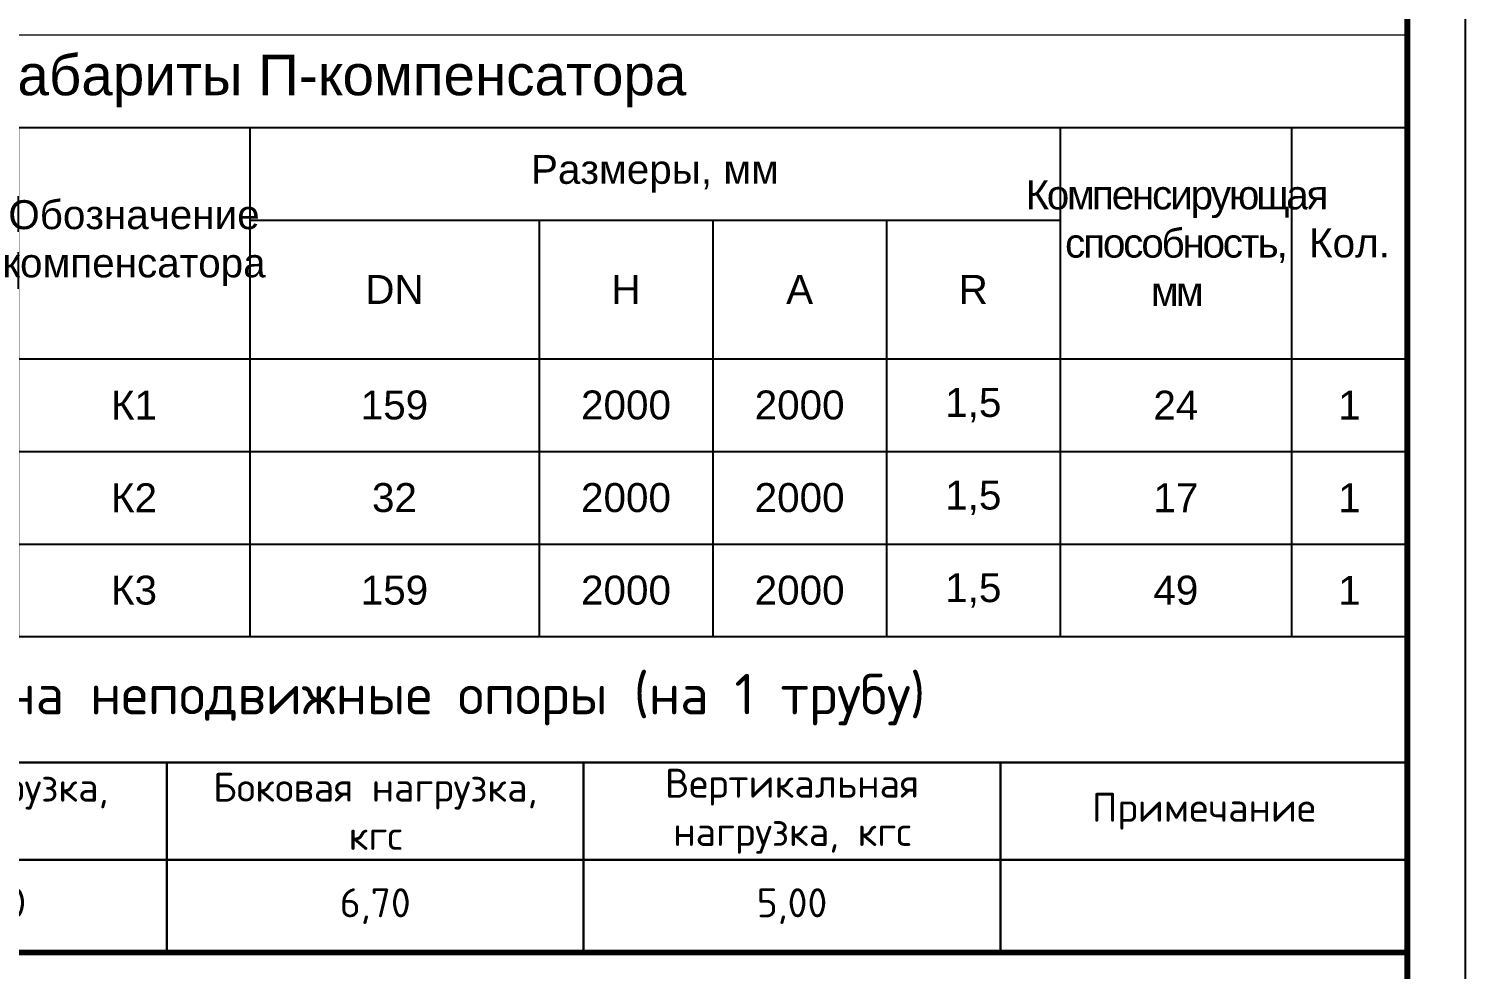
# Model space of a CAD drawing. Header units: millimetres. Extents: x 1990 to 8783, y 397 to 3825.
# Drawn here: x 4084.5 to 4208.6, y 3446.7 to 3528 of the extents above; entities that cross this region are included whole.
import ezdxf
from ezdxf.enums import TextEntityAlignment as Align

# ---------------------------------------------------------------- set-up
doc = ezdxf.new("R2010")
doc.units = ezdxf.units.MM
doc.layers.add('Основной', color=1, linetype='Continuous', lineweight=60)
doc.layers.add('Форматы', color=7, linetype='Continuous')
doc.styles.add('-ISOCPEUR-', font='isocpeur.ttf')
doc.styles.get("Standard").update_dxf_attribs({"font": 'arial.ttf'})

# ---------------------------------------------------------------- blocks, each defined once
blk = doc.blocks.new('*U377')
blk.add_lwpolyline([(0, 0), (420, 0), (420, -297), (0, -297)], close=True)
at = {"const_width": 0.5}
blk.add_lwpolyline([(20, -5), (415, -5), (415, -292), (20, -292)], close=True, dxfattribs=at)
blk.add_lwpolyline([(230, -292), (230, -237), (415, -237)], dxfattribs=at)
blk.add_attdef('РАЗРАБОТАЛ', text='', height=2.5).set_placement((250.5, -264.22), align=Align.MIDDLE_LEFT)
at = {"flags": 8}
for tag, height, p in [('ДАТА', 2.5, (290.07, -264.4)), ('ЛИСТ', 3, (386.39, -271.92)), ('ЛИСТОВ', 3, (403.89, -271.92))]:
    blk.add_attdef(tag, text='', height=height, dxfattribs=at).set_placement(p, align=Align.MIDDLE_CENTER)
blk.add_attdef('ПРОВЕРИЛ', (250.75, -270.73), '', height=2.5)
at = {"lineweight": 30, "flags": 104}
for tag, p in [('ТЕПЛОВЫЕ_СЕТИ', (330, -269.5)), ('ИМЯ_ЧЕРТЕЖА', (330, -284.5))]:
    blk.add_attdef(tag, text='', height=3, dxfattribs=at).set_placement(p, align=Align.MIDDLE_CENTER)
at = {"style": '-ISOCPEUR-', "flags": 8}
blk.add_attdef('ФОРМАТ', text='', height=3, dxfattribs=at).set_placement((380.97, -294.75), align=Align.MIDDLE_CENTER)
blk = doc.blocks.new('*T382')
at = {"layer": 'Defpoints', "color": 8, "linetype": 'ByBlock', "lineweight": 0, "transparency": 16777216}
for p, q in [((0, 0), (185, 0)), ((0, 0), (0, -8)), ((185, 0), (185, -8))]:
    blk.add_line(p, q, dxfattribs=at)
at = {"layer": 'Основной', "color": 0, "linetype": 'ByBlock', "lineweight": -2, "transparency": 16777216}
for p, q in [((0, -8), (185, -8)), ((0, -8), (0, -52)), ((65, -8), (65, -52)), ((85, -8), (85, -52)), ((155, -8), (155, -52)), ((175, -8), (175, -52)), ((185, -8), (185, -52)), ((85, -16), (155, -16)), ((110, -16), (110, -52)), ((125, -16), (125, -52)), ((140, -16), (140, -52)), ((0, -28), (185, -28)), ((65, -36), (185, -36)), ((65, -44), (185, -44)), ((0, -52), (185, -52))]:
    blk.add_line(p, q, dxfattribs=at)
at = {"layer": 'Основной', "color": 0, "transparency": 16777216, "attachment_point": 5}
for s, insert, char_height, width in [('Габариты П-компенсатора', (92.5, -4), 3.5, 182), ('Размеры, мм', (120, -12), 2.5, 67), ('{\\T0.9;Компенсирующая способность, мм}', (165, -18), 2.5, 17), ('Обозначение компенсатора', (75, -18), 2.5, 17), ('Экскиз', (32.5, -18), 2.5, 62), ('Кол.', (180, -18), 2.5, 7), ('DN', (97.5, -22), 2.5, 22), ('H', (117.5, -22), 2.5, 12), ('A', (132.5, -22), 2.5, 12), ('R', (147.5, -22), 2.5, 12), ('К1', (75, -32), 2.5, 17), ('159', (97.5, -32), 2.5, 22), ('2000', (117.5, -32), 2.5, 12), ('2000', (132.5, -32), 2.5, 12), ('1,5', (147.5, -32), 2.5, 12), ('24', (165, -32), 2.5, 17), ('1', (180, -32), 2.5, 7), ('К2', (75, -40), 2.5, 17), ('32', (97.5, -40), 2.5, 22), ('2000', (117.5, -40), 2.5, 12), ('2000', (132.5, -40), 2.5, 12), ('1,5', (147.5, -40), 2.5, 12), ('17', (165, -40), 2.5, 17), ('1', (180, -40), 2.5, 7), ('К3', (75, -48), 2.5, 17), ('159', (97.5, -48), 2.5, 22), ('2000', (117.5, -48), 2.5, 12), ('2000', (132.5, -48), 2.5, 12), ('1,5', (147.5, -48), 2.5, 12), ('49', (165, -48), 2.5, 17), ('1', (180, -48), 2.5, 7)]:
    blk.add_mtext(s, dxfattribs=dict(at, insert=insert, char_height=char_height, width=width))
blk = doc.blocks.new('*T383')
at = {"lineweight": 30, "transparency": 16777216}
for p, q in [((0, -10.88), (185, -10.88)), ((0, -10.88), (0, -27.29)), ((41.84, -10.88), (41.84, -27.29)), ((77.84, -10.88), (77.84, -27.29)), ((113.84, -10.88), (113.84, -27.29)), ((149.84, -10.88), (149.84, -27.29)), ((185, -10.88), (185, -27.29)), ((0, -19.29), (185, -19.29)), ((0, -27.29), (185, -27.29))]:
    blk.add_line(p, q, dxfattribs=at)
at = {"layer": 'Defpoints', "color": 8, "linetype": 'ByBlock', "lineweight": 0, "transparency": 16777216}
for p, q in [((0, 0), (185, 0)), ((0, 0), (0, -10.88)), ((185, 0), (185, -10.88))]:
    blk.add_line(p, q, dxfattribs=at)
at = {"color": 0, "transparency": 16777216, "attachment_point": 5, "style": '-ISOCPEUR-'}
for s, insert, char_height, width in [('Нагрузки на неподвижные опоры (на 1 трубу)', (92.5, -5.44), 3.5, 175.5757), ('Наименование неподвижной опоры', (20.92, -15.09), 2.5, 32.4196), ('Осевая нагрузка, кгс', (59.84, -15.09), 2.5, 29.0252), ('Боковая нагрузка, кгс', (95.84, -15.09), 2.5, 28.3576), ('Вертикальная нагрузка, кгс', (131.84, -15.09), 2.5, 31.1313), ('Примечание', (167.42, -15.09), 2.5, 26.309), ('Н1', (20.92, -23.29), 2.5, 32.4196), ('2449,60', (59.84, -23.29), 2.5, 29.0252), ('6,70', (95.84, -23.29), 2.5, 28.3576), ('5,00', (131.84, -23.29), 2.5, 31.1313)]:
    blk.add_mtext(s, dxfattribs=dict(at, insert=insert, char_height=char_height, width=width))

msp = doc.modelspace()

# ---------------------------------------------------------------- block references
for name, p in [('*T382', (4018.632, 3527.48)), ('*T383', (4018.632, 3475.48))]:
    msp.add_blockref(name, p)
at = {"layer": 'Форматы'}
msp.add_blockref('*U377', (3788.632, 3685.185), dxfattribs=at)

doc.saveas('drawing.dxf')
